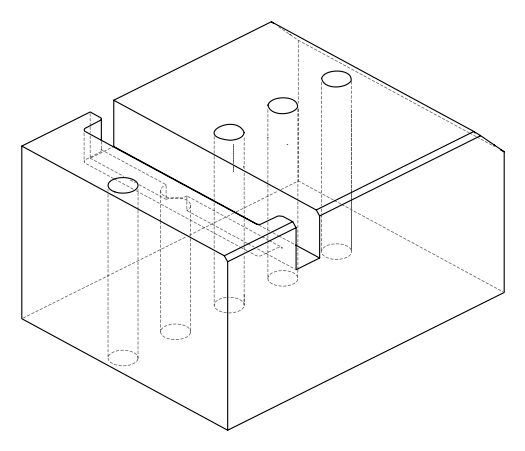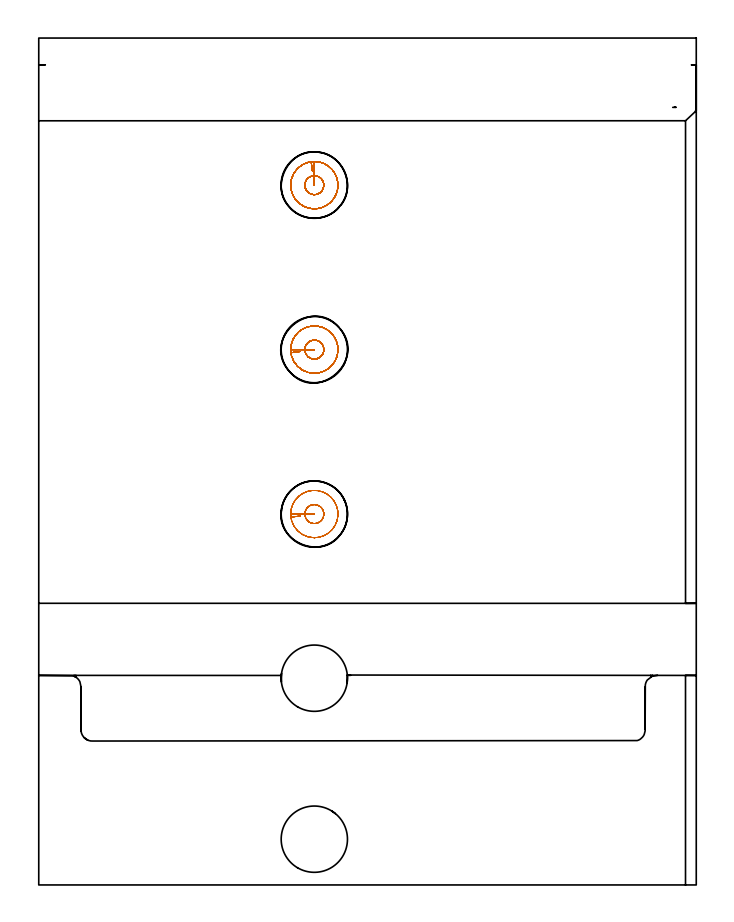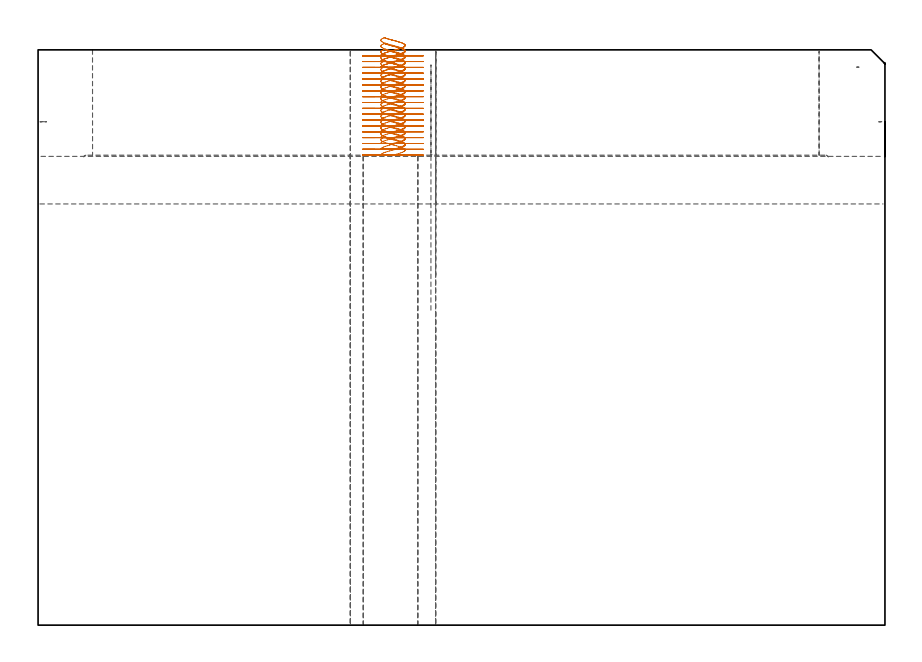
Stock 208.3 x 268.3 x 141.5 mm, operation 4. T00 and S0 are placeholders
(PLAN: 30 operations, 23 tool changes, 124.4 min)
(1 AREA_MILL | FG_CHAMFER_SURFACE | UGT0205_001 | 1.21 min | 398 mm3)
(2 AREA_MILL_1 | FG_CHAMFER_SURFACE_1 | UGT0205_001 | 16.93 min | 71490 mm3)
(3 AREA_MILL_2 | FG_CHAMFER_SURFACE_2 | UGT0205_001 | 2.62 min | 901 mm3)
(4 MILL_OPEN_POCKET | POCKET_OPEN | NXT0201_008 | Follow Part, ap 1.5, ae 75% | 91.17 min | 246163 mm3)
(5 MILL_RECTANGULAR_SLOT | SLOT_RECTANGULAR | UGT0201_094 | Follow Part, ap 5, ae 75% | 3.15 min | 59208 mm3)
(6 SPOT_DRILL | STEP1HOLE | NXT0321_9005460120000 | 0.05 min | 171 mm3)
(7 SPOT_DRILL_1 | STEP1HOLE_1 | NXT0321_9005460120000 | 0.05 min | 0 mm3)
(8 SPOT_DRILL_2 | STEP1HOLE_2 | NXT0321_9005460120000 | 0.05 min | 0 mm3)
(9 SPOT_DRILL_3 | STEP1HOLE_3 | NXT0321_9005460120000 | 0.05 min | 0 mm3)
(10 SPOT_DRILL_4 | STEP1HOLE_4 | NXT0321_9005460120000 | 0.05 min | 0 mm3)
(11 DRILL_BLIND_HOLE_INTO_CENTER | STEP1HOLE | NXT0301_026 | 0.04 min | 132 mm3)
(12 GUN_DRILL_THROUGH_HOLE | STEP1HOLE | UGT0307_001 | 0.63 min | 2613 mm3)
(13 SPADE_DRILL_TO_ENLARGE_THROUGH_HOLE | STEP1HOLE | UGT0306_004 | 0.59 min | 17314 mm3)
(14 DRILL_TO_ENLARGE_THROUGH_HOLE | STEP1HOLE | UGT0301_051 | 0.61 min | 28758 mm3)
(15 DRILL_BLIND_HOLE_INTO_CENTER_1 | STEP1HOLE_1 | UGT0301_205 | 0.07 min | 22 mm3)
(16 GUN_DRILL_THROUGH_HOLE_1 | STEP1HOLE_1 | UGT0307_005 | 0.56 min | 5555 mm3)
(17 DRILL_TO_ENLARGE_THROUGH_HOLE_1 | STEP1HOLE_1 | NXT0301_102 | 0.49 min | 9216 mm3)
(18 DRILL_TO_ENLARGE_THROUGH_HOLE_2 | STEP1HOLE_1 | UGT0301_051 | 0.51 min | 21140 mm3)
(19 DRILL_BLIND_HOLE_INTO_CENTER_2 | STEP1HOLE_2 | NXT0301_026 | 0.04 min | 0 mm3)
(20 GUN_DRILL_THROUGH_HOLE_2 | STEP1HOLE_2 | UGT0307_001 | 0.63 min | 2282 mm3)
(21 SPADE_DRILL_TO_ENLARGE_THROUGH_HOLE_1 | STEP1HOLE_2 | UGT0306_004 | 0.59 min | 14275 mm3)
(22 DRILL_TO_ENLARGE_THROUGH_HOLE_3 | STEP1HOLE_2 | UGT0301_051 | 0.61 min | 23494 mm3)
(23 DRILL_BLIND_HOLE_INTO_CENTER_3 | STEP1HOLE_3 | NXT0301_026 | 0.04 min | 0 mm3)
(24 GUN_DRILL_THROUGH_HOLE_3 | STEP1HOLE_3 | UGT0307_001 | 0.63 min | 2229 mm3)
(25 SPADE_DRILL_TO_ENLARGE_THROUGH_HOLE_2 | STEP1HOLE_3 | UGT0306_004 | 0.59 min | 14291 mm3)
(26 DRILL_TO_ENLARGE_THROUGH_HOLE_4 | STEP1HOLE_3 | UGT0301_051 | 0.61 min | 23499 mm3)
(27 DRILL_BLIND_HOLE_INTO_CENTER_4 | STEP1HOLE_4 | NXT0301_026 | 0.04 min | 0 mm3)
(28 GUN_DRILL_THROUGH_HOLE_4 | STEP1HOLE_4 | UGT0307_001 | 0.63 min | 2249 mm3)
(29 SPADE_DRILL_TO_ENLARGE_THROUGH_HOLE_3 | STEP1HOLE_4 | UGT0306_004 | 0.59 min | 14281 mm3)
(30 DRILL_TO_ENLARGE_THROUGH_HOLE_5 | STEP1HOLE_4 | UGT0301_051 | 0.61 min | 23508 mm3)
(TOOL UGT0205_001 | Chamfer Mill 20 x 3 x 45 deg. | D20 FL50 Z2)
(TOOL NXT0201_008 | ENDMILL 6mm [2P460-0600-NA 1630] | D6 FL26 Z6)
(TOOL UGT0201_094 | End mill 20 mm | D20 FL38 Z4)
(TOOL NXT0321_9005460120000 | NC Spot Drill, 142deg, 12mm, Carbide, Uncoated | D12 PA142 FL30 Z2)
(TOOL NXT0301_026 | Carbide Drill 5.5mm [860.1-0550-017A1-MM 2214] | D5.5 PA140 FL28 Z2)
(TOOL UGT0307_001 | Gun Drill 5 mm | D5 PA130 FL24 Z1)
(TOOL UGT0306_004 | Spade Drill 13.5mm | D13.5 PA132 FL10 Z2)
(TOOL UGT0301_051 | Twist Drill 21 mm | D21 PA118 FL145 Z2)
(TOOL UGT0301_205 | Twist Drill 8.9 mm | D8.9 PA118 FL78 Z2)
(TOOL UGT0307_005 | Gun Drill 8.3 mm | D8.3 PA130 FL24 Z1)
(TOOL NXT0301_102 | Carbide Drill 13.5mm [860.1-1350-108A1-MM 2214] | D13.5 PA140 FL123 Z2)
(OP 4 MILL_OPEN_POCKET, part 1 of 2)
G17 G21 G94 G90
T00 M6
G54
G17 G0 G90 X85.214 Y223.849 S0 M3
G43 Z151.5 H1
Z144.5
G94 G1 X84.969 Y223.604 Z144.407 F250.
X84.635 Y223.1 Z144.245
X84.409 Y222.539 Z144.083
X84.3 Y221.945 Z143.921
Y221.455 Z143.79
X84.409 Y220.861 Z143.628
X84.635 Y220.3 Z143.466
X84.969 Y219.796 Z143.304
X85.396 Y219.369 Z143.142
X85.9 Y219.035 Z142.98
X86.461 Y218.809 Z142.818
X87.055 Y218.7 Z142.656
X87.3 Z142.591
X87.545 Z142.525
X88.139 Y218.809 Z142.363
X88.7 Y219.035 Z142.201
X89.204 Y219.369 Z142.039
X89.631 Y219.796 Z141.877
X89.965 Y220.3 Z141.715
X90.191 Y220.861 Z141.553
X90.3 Y221.455 Z141.392
Y221.7 Z141.326
Y221.945 Z141.26
X90.191 Y222.539 Z141.098
X89.965 Y223.1 Z140.936
X89.631 Y223.604 Z140.774
X89.204 Y224.031 Z140.612
X88.7 Y224.365 Z140.451
X88.139 Y224.591 Z140.289
X87.545 Y224.7 Z140.127
X87.3 Z140.061
Y221.73
Y221.66 F500.
Y221.73
Y224.7
G3 X84.3 Y221.7 R3.
X87.3 Y224.7 R-3.
G1 Y229.2
G3 X79.8 Y221.7 R7.5
X87.3 Y229.2 R-7.5
X86.303 Y229.133 R7.5
G1 X86.702 Y226.16 F250.
G0 X85.214 Y223.849 Z143.061
G1 X84.969 Y223.604 Z142.968
X84.635 Y223.1 Z142.806
X84.409 Y222.539 Z142.644
X84.3 Y221.945 Z142.482
Y221.455 Z142.351
X84.409 Y220.861 Z142.189
X84.635 Y220.3 Z142.027
X84.969 Y219.796 Z141.865
X85.396 Y219.369 Z141.703
X85.9 Y219.035 Z141.541
X86.461 Y218.809 Z141.379
X87.055 Y218.7 Z141.217
X87.3 Z141.152
X87.545 Z141.086
X88.139 Y218.809 Z140.924
X88.7 Y219.035 Z140.762
X89.204 Y219.369 Z140.6
X89.631 Y219.796 Z140.438
X89.965 Y220.3 Z140.276
X90.191 Y220.861 Z140.115
X90.3 Y221.455 Z139.953
Y221.7 Z139.887
Y221.945 Z139.821
X90.191 Y222.539 Z139.659
X89.965 Y223.1 Z139.497
X89.631 Y223.604 Z139.336
X89.204 Y224.031 Z139.174
X88.7 Y224.365 Z139.012
X88.139 Y224.591 Z138.85
X87.545 Y224.7 Z138.688
X87.3 Z138.622
Y221.73
Y221.66 F500.
Y221.73
Y224.7
G3 X84.3 Y221.7 R3.
X87.3 Y224.7 R-3.
G1 Y229.2
G3 X79.8 Y221.7 R7.5
X87.3 Y229.2 R-7.5
X86.303 Y229.133 R7.5
G1 X86.702 Y226.16 F250.
G0 X85.214 Y223.849 Z141.622
G1 X84.969 Y223.604 Z141.529
X84.635 Y223.1 Z141.367
X84.409 Y222.539 Z141.205
X84.3 Y221.945 Z141.043
Y221.455 Z140.912
X84.409 Y220.861 Z140.75
X84.635 Y220.3 Z140.588
X84.969 Y219.796 Z140.426
X85.396 Y219.369 Z140.264
X85.9 Y219.035 Z140.102
X86.461 Y218.809 Z139.941
X87.055 Y218.7 Z139.779
X87.3 Z139.713
X87.545 Z139.647
X88.139 Y218.809 Z139.485
X88.7 Y219.035 Z139.323
X89.204 Y219.369 Z139.161
X89.631 Y219.796 Z139.
X89.965 Y220.3 Z138.838
X90.191 Y220.861 Z138.676
X90.3 Y221.455 Z138.514
Y221.7 Z138.448
Y221.945 Z138.382
X90.191 Y222.539 Z138.22
X89.965 Y223.1 Z138.059
X89.631 Y223.604 Z137.897
X89.204 Y224.031 Z137.735
X88.7 Y224.365 Z137.573
X88.139 Y224.591 Z137.411
X87.545 Y224.7 Z137.249
X87.3 Z137.183
Y221.73
Y221.66 F500.
Y221.73
Y224.7
G3 X84.3 Y221.7 R3.
X87.3 Y224.7 R-3.
G1 Y229.2
G3 X79.8 Y221.7 R7.5
X87.3 Y229.2 R-7.5
X86.303 Y229.133 R7.5
G1 X86.702 Y226.16 F250.
G0 X85.214 Y223.849 Z140.183
G1 X84.969 Y223.604 Z140.09
X84.635 Y223.1 Z139.928
X84.409 Y222.539 Z139.766
X84.3 Y221.945 Z139.605
Y221.455 Z139.473
X84.409 Y220.861 Z139.311
X84.635 Y220.3 Z139.149
X84.969 Y219.796 Z138.987
X85.396 Y219.369 Z138.825
X85.9 Y219.035 Z138.664
X86.461 Y218.809 Z138.502
X87.055 Y218.7 Z138.34
X87.3 Z138.274
X87.545 Z138.208
X88.139 Y218.809 Z138.046
X88.7 Y219.035 Z137.884
X89.204 Y219.369 Z137.723
X89.631 Y219.796 Z137.561
X89.965 Y220.3 Z137.399
X90.191 Y220.861 Z137.237
X90.3 Y221.455 Z137.075
Y221.7 Z137.009
Y221.945 Z136.944
X90.191 Y222.539 Z136.782
X89.965 Y223.1 Z136.62
X89.631 Y223.604 Z136.458
X89.204 Y224.031 Z136.296
X88.7 Y224.365 Z136.134
X88.139 Y224.591 Z135.972
X87.545 Y224.7 Z135.81
X87.3 Z135.744
Y221.73
Y221.66 F500.
Y221.73
Y224.7
G3 X84.3 Y221.7 R3.
X87.3 Y224.7 R-3.
G1 Y229.2
G3 X79.8 Y221.7 R7.5
X87.3 Y229.2 R-7.5
X86.303 Y229.133 R7.5
G1 X86.702 Y226.16 F250.
G0 X85.214 Y223.849 Z138.744
G1 X84.969 Y223.604 Z138.651
X84.635 Y223.1 Z138.49
X84.409 Y222.539 Z138.328
X84.3 Y221.945 Z138.166
Y221.455 Z138.034
X84.409 Y220.861 Z137.872
X84.635 Y220.3 Z137.71
X84.969 Y219.796 Z137.549
X85.396 Y219.369 Z137.387
X85.9 Y219.035 Z137.225
X86.461 Y218.809 Z137.063
X87.055 Y218.7 Z136.901
X87.3 Z136.835
X87.545 Z136.769
X88.139 Y218.809 Z136.608
X88.7 Y219.035 Z136.446
X89.204 Y219.369 Z136.284
X89.631 Y219.796 Z136.122
X89.965 Y220.3 Z135.96
X90.191 Y220.861 Z135.798
X90.3 Y221.455 Z135.636
Y221.7 Z135.57
Y221.945 Z135.505
X90.191 Y222.539 Z135.343
X89.965 Y223.1 Z135.181
X89.631 Y223.604 Z135.019
X89.204 Y224.031 Z134.857
X88.7 Y224.365 Z134.695
X88.139 Y224.591 Z134.533
X87.545 Y224.7 Z134.371
X87.3 Z134.305
Y221.73
Y221.66 F500.
Y221.73
Y224.7
G3 X84.3 Y221.7 R3.
X87.3 Y224.7 R-3.
G1 Y229.2
G3 X79.8 Y221.7 R7.5
X87.3 Y229.2 R-7.5
X86.303 Y229.133 R7.5
G1 X86.702 Y226.16 F250.
G0 X85.214 Y223.849 Z137.305
G1 X84.969 Y223.604 Z137.213
X84.635 Y223.1 Z137.051
X84.409 Y222.539 Z136.889
X84.3 Y221.945 Z136.727
Y221.455 Z136.595
X84.409 Y220.861 Z136.433
X84.635 Y220.3 Z136.272
X84.969 Y219.796 Z136.11
X85.396 Y219.369 Z135.948
X85.9 Y219.035 Z135.786
X86.461 Y218.809 Z135.624
X87.055 Y218.7 Z135.462
X87.3 Z135.396
X87.545 Z135.331
X88.139 Y218.809 Z135.169
X88.7 Y219.035 Z135.007
X89.204 Y219.369 Z134.845
X89.631 Y219.796 Z134.683
X89.965 Y220.3 Z134.521
X90.191 Y220.861 Z134.359
X90.3 Y221.455 Z134.197
Y221.7 Z134.131
Y221.945 Z134.066
X90.191 Y222.539 Z133.904
X89.965 Y223.1 Z133.742
X89.631 Y223.604 Z133.58
X89.204 Y224.031 Z133.418
X88.7 Y224.365 Z133.256
X88.139 Y224.591 Z133.094
X87.545 Y224.7 Z132.932
X87.3 Z132.867
Y221.73
Y221.66 F500.
Y221.73
Y224.7
G3 X84.3 Y221.7 R3.
X87.3 Y224.7 R-3.
G1 Y229.2
G3 X79.8 Y221.7 R7.5
X87.3 Y229.2 R-7.5
X86.303 Y229.133 R7.5
G1 X86.702 Y226.16 F250.
G0 X85.214 Y223.849 Z135.867
G1 X84.969 Y223.604 Z135.774
X84.635 Y223.1 Z135.612
X84.409 Y222.539 Z135.45
X84.3 Y221.945 Z135.288
Y221.455 Z135.157
X84.409 Y220.861 Z134.995
X84.635 Y220.3 Z134.833
X84.969 Y219.796 Z134.671
X85.396 Y219.369 Z134.509
X85.9 Y219.035 Z134.347
X86.461 Y218.809 Z134.185
X87.055 Y218.7 Z134.023
X87.3 Z133.957
X87.545 Z133.892
X88.139 Y218.809 Z133.73
X88.7 Y219.035 Z133.568
X89.204 Y219.369 Z133.406
X89.631 Y219.796 Z133.244
X89.965 Y220.3 Z133.082
X90.191 Y220.861 Z132.92
X90.3 Y221.455 Z132.758
Y221.7 Z132.693
Y221.945 Z132.627
X90.191 Y222.539 Z132.465
X89.965 Y223.1 Z132.303
X89.631 Y223.604 Z132.141
X89.204 Y224.031 Z131.979
X88.7 Y224.365 Z131.817
X88.139 Y224.591 Z131.655
X87.545 Y224.7 Z131.493
X87.3 Z131.428
Y221.73
Y221.66 F500.
Y221.73
Y224.7
G3 X84.3 Y221.7 R3.
X87.3 Y224.7 R-3.
G1 Y229.2
G3 X79.8 Y221.7 R7.5
X87.3 Y229.2 R-7.5
X86.303 Y229.133 R7.5
G1 X86.702 Y226.16 F250.
G0 X85.214 Y223.849 Z134.428
G1 X84.969 Y223.604 Z134.335
X84.635 Y223.1 Z134.173
X84.409 Y222.539 Z134.011
X84.3 Y221.945 Z133.849
Y221.455 Z133.718
X84.409 Y220.861 Z133.556
X84.635 Y220.3 Z133.394
X84.969 Y219.796 Z133.232
X85.396 Y219.369 Z133.07
X85.9 Y219.035 Z132.908
X86.461 Y218.809 Z132.746
X87.055 Y218.7 Z132.584
X87.3 Z132.518
X87.545 Z132.453
X88.139 Y218.809 Z132.291
X88.7 Y219.035 Z132.129
X89.204 Y219.369 Z131.967
X89.631 Y219.796 Z131.805
X89.965 Y220.3 Z131.643
X90.191 Y220.861 Z131.481
X90.3 Y221.455 Z131.319
Y221.7 Z131.254
Y221.945 Z131.188
X90.191 Y222.539 Z131.026
X89.965 Y223.1 Z130.864
X89.631 Y223.604 Z130.702
X89.204 Y224.031 Z130.54
X88.7 Y224.365 Z130.378
X88.139 Y224.591 Z130.216
X87.545 Y224.7 Z130.055
X87.3 Z129.989
Y221.73
Y221.66 F500.
Y221.73
Y224.7
G3 X84.3 Y221.7 R3.
X87.3 Y224.7 R-3.
G1 Y229.2
G3 X79.8 Y221.7 R7.5
X87.3 Y229.2 R-7.5
X86.303 Y229.133 R7.5
G1 X86.702 Y226.16 F250.
G0 X85.214 Y223.849 Z132.989
G1 X84.969 Y223.604 Z132.896
X84.635 Y223.1 Z132.734
X84.409 Y222.539 Z132.572
X84.3 Y221.945 Z132.41
Y221.455 Z132.279
X84.409 Y220.861 Z132.117
X84.635 Y220.3 Z131.955
X84.969 Y219.796 Z131.793
X85.396 Y219.369 Z131.631
X85.9 Y219.035 Z131.469
X86.461 Y218.809 Z131.307
X87.055 Y218.7 Z131.145
X87.3 Z131.08
X87.545 Z131.014
X88.139 Y218.809 Z130.852
X88.7 Y219.035 Z130.69
X89.204 Y219.369 Z130.528
X89.631 Y219.796 Z130.366
X89.965 Y220.3 Z130.204
X90.191 Y220.861 Z130.042
X90.3 Y221.455 Z129.88
Y221.7 Z129.815
Y221.945 Z129.749
X90.191 Y222.539 Z129.587
X89.965 Y223.1 Z129.425
X89.631 Y223.604 Z129.263
X89.204 Y224.031 Z129.101
X88.7 Y224.365 Z128.939
X88.139 Y224.591 Z128.778
X87.545 Y224.7 Z128.616
X87.3 Z128.55
Y221.73
Y221.66 F500.
Y221.73
Y224.7
G3 X84.3 Y221.7 R3.
X87.3 Y224.7 R-3.
G1 Y229.2
G3 X79.8 Y221.7 R7.5
X87.3 Y229.2 R-7.5
X86.303 Y229.133 R7.5
G1 X86.702 Y226.16 F250.
G0 X85.214 Y223.849 Z131.55
G1 X84.969 Y223.604 Z131.457
X84.635 Y223.1 Z131.295
X84.409 Y222.539 Z131.133
X84.3 Y221.945 Z130.971
Y221.455 Z130.84
X84.409 Y220.861 Z130.678
X84.635 Y220.3 Z130.516
X84.969 Y219.796 Z130.354
X85.396 Y219.369 Z130.192
X85.9 Y219.035 Z130.03
X86.461 Y218.809 Z129.868
X87.055 Y218.7 Z129.706
X87.3 Z129.641
X87.545 Z129.575
X88.139 Y218.809 Z129.413
X88.7 Y219.035 Z129.251
X89.204 Y219.369 Z129.089
X89.631 Y219.796 Z128.927
X89.965 Y220.3 Z128.765
X90.191 Y220.861 Z128.604
X90.3 Y221.455 Z128.442
Y221.7 Z128.376
Y221.945 Z128.31
X90.191 Y222.539 Z128.148
X89.965 Y223.1 Z127.986
X89.631 Y223.604 Z127.824
X89.204 Y224.031 Z127.663
X88.7 Y224.365 Z127.501
X88.139 Y224.591 Z127.339
X87.545 Y224.7 Z127.177
X87.3 Z127.111
Y221.73
Y221.66 F500.
Y221.73
Y224.7
G3 X84.3 Y221.7 R3.
X87.3 Y224.7 R-3.
G1 Y229.2
G3 X79.8 Y221.7 R7.5
X87.3 Y229.2 R-7.5
X86.303 Y229.133 R7.5
G1 X86.702 Y226.16 F250.
G0 X85.214 Y223.849 Z130.111
G1 X84.969 Y223.604 Z130.018
X84.635 Y223.1 Z129.856
X84.409 Y222.539 Z129.694
X84.3 Y221.945 Z129.532
Y221.455 Z129.401
X84.409 Y220.861 Z129.239
X84.635 Y220.3 Z129.077
X84.969 Y219.796 Z128.915
X85.396 Y219.369 Z128.753
X85.9 Y219.035 Z128.591
X86.461 Y218.809 Z128.429
X87.055 Y218.7 Z128.268
X87.3 Z128.202
X87.545 Z128.136
X88.139 Y218.809 Z127.974
X88.7 Y219.035 Z127.812
X89.204 Y219.369 Z127.65
X89.631 Y219.796 Z127.488
X89.965 Y220.3 Z127.327
X90.191 Y220.861 Z127.165
X90.3 Y221.455 Z127.003
Y221.7 Z126.937
Y221.945 Z126.871
X90.191 Y222.539 Z126.709
X89.965 Y223.1 Z126.547
X89.631 Y223.604 Z126.386
X89.204 Y224.031 Z126.224
X88.7 Y224.365 Z126.062
X88.139 Y224.591 Z125.9
X87.545 Y224.7 Z125.738
X87.3 Z125.672
Y221.73
Y221.66 F500.
Y221.73
Y224.7
G3 X84.3 Y221.7 R3.
X87.3 Y224.7 R-3.
G1 Y229.2
G3 X79.8 Y221.7 R7.5
X87.3 Y229.2 R-7.5
X86.303 Y229.133 R7.5
G1 X86.702 Y226.16 F250.
G0 X85.214 Y223.849 Z128.672
G1 X84.969 Y223.604 Z128.579
X84.635 Y223.1 Z128.417
X84.409 Y222.539 Z128.255
X84.3 Y221.945 Z128.093
Y221.455 Z127.962
X84.409 Y220.861 Z127.8
X84.635 Y220.3 Z127.638
X84.969 Y219.796 Z127.476
X85.396 Y219.369 Z127.314
X85.9 Y219.035 Z127.152
X86.461 Y218.809 Z126.991
X87.055 Y218.7 Z126.829
X87.3 Z126.763
X87.545 Z126.697
X88.139 Y218.809 Z126.535
X88.7 Y219.035 Z126.373
X89.204 Y219.369 Z126.212
X89.631 Y219.796 Z126.05
X89.965 Y220.3 Z125.888
X90.191 Y220.861 Z125.726
X90.3 Y221.455 Z125.564
Y221.7 Z125.498
Y221.945 Z125.432
X90.191 Y222.539 Z125.271
X89.965 Y223.1 Z125.109
X89.631 Y223.604 Z124.947
X89.204 Y224.031 Z124.785
X88.7 Y224.365 Z124.623
X88.139 Y224.591 Z124.461
X87.545 Y224.7 Z124.299
X87.3 Z124.233
Y221.73
Y221.66 F500.
Y221.73
Y224.7
G3 X84.3 Y221.7 R3.
X87.3 Y224.7 R-3.
G1 Y229.2
G3 X79.8 Y221.7 R7.5
X87.3 Y229.2 R-7.5
X86.303 Y229.133 R7.5
G1 X86.702 Y226.16 F250.
G0 X85.214 Y223.849 Z127.233
G1 X84.969 Y223.604 Z127.14
X84.635 Y223.1 Z126.978
X84.409 Y222.539 Z126.817
X84.3 Y221.945 Z126.655
Y221.455 Z126.523
X84.409 Y220.861 Z126.361
X84.635 Y220.3 Z126.199
X84.969 Y219.796 Z126.037
X85.396 Y219.369 Z125.876
X85.9 Y219.035 Z125.714
X86.461 Y218.809 Z125.552
X87.055 Y218.7 Z125.39
X87.3 Z125.324
X87.545 Z125.258
X88.139 Y218.809 Z125.096
X88.7 Y219.035 Z124.935
X89.204 Y219.369 Z124.773
X89.631 Y219.796 Z124.611
X89.965 Y220.3 Z124.449
X90.191 Y220.861 Z124.287
X90.3 Y221.455 Z124.125
Y221.7 Z124.059
Y221.945 Z123.994
X90.191 Y222.539 Z123.832
X89.965 Y223.1 Z123.67
X89.631 Y223.604 Z123.508
X89.204 Y224.031 Z123.346
X88.7 Y224.365 Z123.184
X88.139 Y224.591 Z123.022
X87.545 Y224.7 Z122.86
X87.3 Z122.794
Y221.73
Y221.66 F500.
Y221.73
Y224.7
G3 X84.3 Y221.7 R3.
X87.3 Y224.7 R-3.
G1 Y229.2
G3 X79.8 Y221.7 R7.5
X87.3 Y229.2 R-7.5
X86.303 Y229.133 R7.5
G1 X86.702 Y226.16 F250.
G0 X85.214 Y223.849 Z125.794
G1 X84.969 Y223.604 Z125.701
X84.635 Y223.1 Z125.54
X84.409 Y222.539 Z125.378
X84.3 Y221.945 Z125.216
Y221.455 Z125.084
X84.409 Y220.861 Z124.922
X84.635 Y220.3 Z124.76
X84.969 Y219.796 Z124.599
X85.396 Y219.369 Z124.437
X85.9 Y219.035 Z124.275
X86.461 Y218.809 Z124.113
X87.055 Y218.7 Z123.951
X87.3 Z123.885
X87.545 Z123.82
X88.139 Y218.809 Z123.658
X88.7 Y219.035 Z123.496
X89.204 Y219.369 Z123.334
X89.631 Y219.796 Z123.172
X89.965 Y220.3 Z123.01
X90.191 Y220.861 Z122.848
X90.3 Y221.455 Z122.686
Y221.7 Z122.62
Y221.945 Z122.555
X90.191 Y222.539 Z122.393
X89.965 Y223.1 Z122.231
X89.631 Y223.604 Z122.069
X89.204 Y224.031 Z121.907
X88.7 Y224.365 Z121.745
X88.139 Y224.591 Z121.583
X87.545 Y224.7 Z121.421
X87.3 Z121.356
Y221.73
Y221.66 F500.
Y221.73
Y224.7
G3 X84.3 Y221.7 R3.
X87.3 Y224.7 R-3.
G1 Y229.2
G3 X79.8 Y221.7 R7.5
X87.3 Y229.2 R-7.5
X86.303 Y229.133 R7.5
G1 X86.702 Y226.16 F250.
G0 X85.214 Y223.849 Z124.356
G1 X84.969 Y223.604 Z124.263
X84.635 Y223.1 Z124.101
X84.409 Y222.539 Z123.939
X84.3 Y221.945 Z123.777
Y221.455 Z123.645
X84.409 Y220.861 Z123.484
X84.635 Y220.3 Z123.322
X84.969 Y219.796 Z123.16
X85.396 Y219.369 Z122.998
X85.9 Y219.035 Z122.836
X86.461 Y218.809 Z122.674
X87.055 Y218.7 Z122.512
X87.3 Z122.446
X87.545 Z122.381
X88.139 Y218.809 Z122.219
X88.7 Y219.035 Z122.057
X89.204 Y219.369 Z121.895
X89.631 Y219.796 Z121.733
X89.965 Y220.3 Z121.571
X90.191 Y220.861 Z121.409
X90.3 Y221.455 Z121.247
Y221.7 Z121.181
Y221.945 Z121.116
X90.191 Y222.539 Z120.954
X89.965 Y223.1 Z120.792
X89.631 Y223.604 Z120.63
X89.204 Y224.031 Z120.468
X88.7 Y224.365 Z120.306
X88.139 Y224.591 Z120.144
X87.545 Y224.7 Z119.982
X87.3 Z119.917
Y221.73
Y221.66 F500.
Y221.73
Y224.7
G3 X84.3 Y221.7 R3.
X87.3 Y224.7 R-3.
G1 Y229.2
G3 X79.8 Y221.7 R7.5
X87.3 Y229.2 R-7.5
X86.303 Y229.133 R7.5
G1 X86.702 Y226.16 F250.
G0 X85.214 Y223.849 Z122.917
G1 X84.969 Y223.604 Z122.824
X84.635 Y223.1 Z122.662
X84.409 Y222.539 Z122.5
X84.3 Y221.945 Z122.338
Y221.455 Z122.207
X84.409 Y220.861 Z122.045
X84.635 Y220.3 Z121.883
X84.969 Y219.796 Z121.721
X85.396 Y219.369 Z121.559
X85.9 Y219.035 Z121.397
X86.461 Y218.809 Z121.235
X87.055 Y218.7 Z121.073
X87.3 Z121.007
X87.545 Z120.942
X88.139 Y218.809 Z120.78
X88.7 Y219.035 Z120.618
X89.204 Y219.369 Z120.456
X89.631 Y219.796 Z120.294
X89.965 Y220.3 Z120.132
X90.191 Y220.861 Z119.97
X90.3 Y221.455 Z119.808
Y221.7 Z119.743
Y221.945 Z119.677
X90.191 Y222.539 Z119.515
X89.965 Y223.1 Z119.353
X89.631 Y223.604 Z119.191
X89.204 Y224.031 Z119.029
X88.7 Y224.365 Z118.867
X88.139 Y224.591 Z118.705
X87.545 Y224.7 Z118.543
X87.3 Z118.478
Y221.73
Y221.66 F500.
Y221.73
Y224.7
G3 X84.3 Y221.7 R3.
X87.3 Y224.7 R-3.
G1 Y229.2
G3 X79.8 Y221.7 R7.5
X87.3 Y229.2 R-7.5
X86.303 Y229.133 R7.5
G1 X86.702 Y226.16 F250.
G0 X85.214 Y223.849 Z121.478
G1 X84.969 Y223.604 Z121.385
X84.635 Y223.1 Z121.223
X84.409 Y222.539 Z121.061
X84.3 Y221.945 Z120.899
Y221.455 Z120.768
X84.409 Y220.861 Z120.606
X84.635 Y220.3 Z120.444
X84.969 Y219.796 Z120.282
X85.396 Y219.369 Z120.12
X85.9 Y219.035 Z119.958
X86.461 Y218.809 Z119.796
X87.055 Y218.7 Z119.634
X87.3 Z119.569
X87.545 Z119.503
X88.139 Y218.809 Z119.341
X88.7 Y219.035 Z119.179
X89.204 Y219.369 Z119.017
X89.631 Y219.796 Z118.855
X89.965 Y220.3 Z118.693
X90.191 Y220.861 Z118.531
X90.3 Y221.455 Z118.369
Y221.7 Z118.304
Y221.945 Z118.238
X90.191 Y222.539 Z118.076
X89.965 Y223.1 Z117.914
X89.631 Y223.604 Z117.752
X89.204 Y224.031 Z117.59
X88.7 Y224.365 Z117.428
X88.139 Y224.591 Z117.266
X87.545 Y224.7 Z117.105
X87.3 Z117.039
Y221.73
Y221.66 F500.
Y221.73
Y224.7
G3 X84.3 Y221.7 R3.
X87.3 Y224.7 R-3.
G1 Y229.2
G3 X79.8 Y221.7 R7.5
X87.3 Y229.2 R-7.5
X86.303 Y229.133 R7.5
G1 X86.702 Y226.16 F250.
G0 X85.214 Y223.849 Z120.039
G1 X84.969 Y223.604 Z119.946
X84.635 Y223.1 Z119.784
X84.409 Y222.539 Z119.622
X84.3 Y221.945 Z119.46
Y221.455 Z119.329
X84.409 Y220.861 Z119.167
X84.635 Y220.3 Z119.005
X84.969 Y219.796 Z118.843
X85.396 Y219.369 Z118.681
X85.9 Y219.035 Z118.519
X86.461 Y218.809 Z118.357
X87.055 Y218.7 Z118.195
X87.3 Z118.13
X87.545 Z118.064
X88.139 Y218.809 Z117.902
X88.7 Y219.035 Z117.74
X89.204 Y219.369 Z117.578
X89.631 Y219.796 Z117.416
X89.965 Y220.3 Z117.254
X90.191 Y220.861 Z117.092
X90.3 Y221.455 Z116.931
Y221.7 Z116.865
Y221.945 Z116.799
X90.191 Y222.539 Z116.637
X89.965 Y223.1 Z116.475
X89.631 Y223.604 Z116.313
X89.204 Y224.031 Z116.151
X88.7 Y224.365 Z115.99
X88.139 Y224.591 Z115.828
X87.545 Y224.7 Z115.666
X87.3 Z115.6
Y221.73
Y221.66 F500.
Y221.73
Y224.7
G3 X84.3 Y221.7 R3.
X87.3 Y224.7 R-3.
G1 Y229.2
G3 X79.8 Y221.7 R7.5
X87.3 Y229.2 R-7.5
X86.303 Y229.133 R7.5
G1 X86.702 Y226.16 F250.
G0 Z151.5
X85.151 Y167.514
Z144.5
G1 X85.396 Y167.269 Z144.407
X85.9 Y166.935 Z144.245
X86.461 Y166.709 Z144.083
X87.055 Y166.6 Z143.921
X87.545 Z143.79
X88.139 Y166.709 Z143.628
X88.7 Y166.935 Z143.466
X89.204 Y167.269 Z143.304
X89.631 Y167.696 Z143.142
X89.965 Y168.2 Z142.98
X90.191 Y168.761 Z142.818
X90.3 Y169.355 Z142.656
Y169.845 Z142.525
X90.191 Y170.439 Z142.363
X89.965 Y171. Z142.201
X89.631 Y171.504 Z142.039
X89.204 Y171.931 Z141.877
X88.7 Y172.265 Z141.715
X88.139 Y172.491 Z141.553
X87.545 Y172.6 Z141.392
X87.055 Z141.26
X86.461 Y172.491 Z141.098
X85.9 Y172.265 Z140.936
X85.396 Y171.931 Z140.774
X84.969 Y171.504 Z140.612
X84.635 Y171. Z140.451
X84.409 Y170.439 Z140.289
X84.3 Y169.845 Z140.127
Y169.6 Z140.061
X87.27
X87.34 F500.
X87.27
X84.3
G3 X87.3 Y166.6 R3.
X84.3 Y169.6 R-3.
G1 X79.8
G3 X87.3 Y162.1 R7.5
X79.8 Y169.6 R-7.5
X79.867 Y168.603 R7.5
G1 X82.84 Y169.002 F250.
G0 X85.151 Y167.514 Z143.061
G1 X85.396 Y167.269 Z142.968
X85.9 Y166.935 Z142.806
X86.461 Y166.709 Z142.644
X87.055 Y166.6 Z142.482
X87.545 Z142.351
X88.139 Y166.709 Z142.189
X88.7 Y166.935 Z142.027
X89.204 Y167.269 Z141.865
X89.631 Y167.696 Z141.703
X89.965 Y168.2 Z141.541
X90.191 Y168.761 Z141.379
X90.3 Y169.355 Z141.217
Y169.845 Z141.086
X90.191 Y170.439 Z140.924
X89.965 Y171. Z140.762
X89.631 Y171.504 Z140.6
X89.204 Y171.931 Z140.438
X88.7 Y172.265 Z140.276
X88.139 Y172.491 Z140.115
X87.545 Y172.6 Z139.953
X87.055 Z139.821
X86.461 Y172.491 Z139.659
X85.9 Y172.265 Z139.497
X85.396 Y171.931 Z139.336
X84.969 Y171.504 Z139.174
X84.635 Y171. Z139.012
X84.409 Y170.439 Z138.85
X84.3 Y169.845 Z138.688
Y169.6 Z138.622
X87.27
X87.34 F500.
X87.27
X84.3
G3 X87.3 Y166.6 R3.
X84.3 Y169.6 R-3.
G1 X79.8
G3 X87.3 Y162.1 R7.5
X79.8 Y169.6 R-7.5
X79.867 Y168.603 R7.5
G1 X82.84 Y169.002 F250.
G0 X85.151 Y167.514 Z141.622
G1 X85.396 Y167.269 Z141.529
X85.9 Y166.935 Z141.367
X86.461 Y166.709 Z141.205
X87.055 Y166.6 Z141.043
X87.545 Z140.912
X88.139 Y166.709 Z140.75
X88.7 Y166.935 Z140.588
X89.204 Y167.269 Z140.426
X89.631 Y167.696 Z140.264
X89.965 Y168.2 Z140.102
X90.191 Y168.761 Z139.941
X90.3 Y169.355 Z139.779
Y169.845 Z139.647
X90.191 Y170.439 Z139.485
X89.965 Y171. Z139.323
X89.631 Y171.504 Z139.161
X89.204 Y171.931 Z139.
X88.7 Y172.265 Z138.838
X88.139 Y172.491 Z138.676
X87.545 Y172.6 Z138.514
X87.055 Z138.382
X86.461 Y172.491 Z138.22
X85.9 Y172.265 Z138.059
X85.396 Y171.931 Z137.897
X84.969 Y171.504 Z137.735
X84.635 Y171. Z137.573
X84.409 Y170.439 Z137.411
X84.3 Y169.845 Z137.249
Y169.6 Z137.183
X87.27
X87.34 F500.
X87.27
X84.3
G3 X87.3 Y166.6 R3.
X84.3 Y169.6 R-3.
G1 X79.8
G3 X87.3 Y162.1 R7.5
X79.8 Y169.6 R-7.5
X79.867 Y168.603 R7.5
G1 X82.84 Y169.002 F250.
G0 X85.151 Y167.514 Z140.183
G1 X85.396 Y167.269 Z140.09
X85.9 Y166.935 Z139.928
X86.461 Y166.709 Z139.766
X87.055 Y166.6 Z139.605
X87.545 Z139.473
X88.139 Y166.709 Z139.311
X88.7 Y166.935 Z139.149
X89.204 Y167.269 Z138.987
X89.631 Y167.696 Z138.825
X89.965 Y168.2 Z138.664
X90.191 Y168.761 Z138.502
X90.3 Y169.355 Z138.34
Y169.845 Z138.208
X90.191 Y170.439 Z138.046
X89.965 Y171. Z137.884
X89.631 Y171.504 Z137.723
X89.204 Y171.931 Z137.561
X88.7 Y172.265 Z137.399
X88.139 Y172.491 Z137.237
X87.545 Y172.6 Z137.075
X87.055 Z136.944
X86.461 Y172.491 Z136.782
X85.9 Y172.265 Z136.62
X85.396 Y171.931 Z136.458
X84.969 Y171.504 Z136.296
X84.635 Y171. Z136.134
X84.409 Y170.439 Z135.972
X84.3 Y169.845 Z135.81
Y169.6 Z135.744
X87.27
X87.34 F500.
X87.27
X84.3
G3 X87.3 Y166.6 R3.
X84.3 Y169.6 R-3.
G1 X79.8
G3 X87.3 Y162.1 R7.5
X79.8 Y169.6 R-7.5
X79.867 Y168.603 R7.5
G1 X82.84 Y169.002 F250.
G0 X85.151 Y167.514 Z138.744
G1 X85.396 Y167.269 Z138.651
X85.9 Y166.935 Z138.49
X86.461 Y166.709 Z138.328
X87.055 Y166.6 Z138.166
X87.545 Z138.034
X88.139 Y166.709 Z137.872
X88.7 Y166.935 Z137.71
X89.204 Y167.269 Z137.549
X89.631 Y167.696 Z137.387
X89.965 Y168.2 Z137.225
X90.191 Y168.761 Z137.063
X90.3 Y169.355 Z136.901
Y169.845 Z136.769
X90.191 Y170.439 Z136.608
X89.965 Y171. Z136.446
X89.631 Y171.504 Z136.284
X89.204 Y171.931 Z136.122
X88.7 Y172.265 Z135.96
X88.139 Y172.491 Z135.798
X87.545 Y172.6 Z135.636
X87.055 Z135.505
X86.461 Y172.491 Z135.343
X85.9 Y172.265 Z135.181
X85.396 Y171.931 Z135.019
X84.969 Y171.504 Z134.857
X84.635 Y171. Z134.695
X84.409 Y170.439 Z134.533
X84.3 Y169.845 Z134.371
Y169.6 Z134.305
X87.27
X87.34 F500.
X87.27
X84.3
G3 X87.3 Y166.6 R3.
X84.3 Y169.6 R-3.
G1 X79.8
G3 X87.3 Y162.1 R7.5
X79.8 Y169.6 R-7.5
X79.867 Y168.603 R7.5
G1 X82.84 Y169.002 F250.
G0 X85.151 Y167.514 Z137.305
G1 X85.396 Y167.269 Z137.213
X85.9 Y166.935 Z137.051
X86.461 Y166.709 Z136.889
X87.055 Y166.6 Z136.727
X87.545 Z136.595
X88.139 Y166.709 Z136.433
X88.7 Y166.935 Z136.272
X89.204 Y167.269 Z136.11
X89.631 Y167.696 Z135.948
X89.965 Y168.2 Z135.786
X90.191 Y168.761 Z135.624
X90.3 Y169.355 Z135.462
Y169.845 Z135.331
X90.191 Y170.439 Z135.169
X89.965 Y171. Z135.007
X89.631 Y171.504 Z134.845
X89.204 Y171.931 Z134.683
X88.7 Y172.265 Z134.521
X88.139 Y172.491 Z134.359
X87.545 Y172.6 Z134.197
X87.055 Z134.066
X86.461 Y172.491 Z133.904
X85.9 Y172.265 Z133.742
X85.396 Y171.931 Z133.58
X84.969 Y171.504 Z133.418
X84.635 Y171. Z133.256
X84.409 Y170.439 Z133.094
X84.3 Y169.845 Z132.932
Y169.6 Z132.867
X87.27
X87.34 F500.
X87.27
X84.3
G3 X87.3 Y166.6 R3.
X84.3 Y169.6 R-3.
G1 X79.8
G3 X87.3 Y162.1 R7.5
X79.8 Y169.6 R-7.5
X79.867 Y168.603 R7.5
G1 X82.84 Y169.002 F250.
G0 X85.151 Y167.514 Z135.867
G1 X85.396 Y167.269 Z135.774
X85.9 Y166.935 Z135.612
X86.461 Y166.709 Z135.45
X87.055 Y166.6 Z135.288
X87.545 Z135.157
X88.139 Y166.709 Z134.995
X88.7 Y166.935 Z134.833
X89.204 Y167.269 Z134.671
X89.631 Y167.696 Z134.509
X89.965 Y168.2 Z134.347
X90.191 Y168.761 Z134.185
X90.3 Y169.355 Z134.023
Y169.845 Z133.892
X90.191 Y170.439 Z133.73
X89.965 Y171. Z133.568
X89.631 Y171.504 Z133.406
X89.204 Y171.931 Z133.244
X88.7 Y172.265 Z133.082
X88.139 Y172.491 Z132.92
X87.545 Y172.6 Z132.758
X87.055 Z132.627
X86.461 Y172.491 Z132.465
X85.9 Y172.265 Z132.303
X85.396 Y171.931 Z132.141
X84.969 Y171.504 Z131.979
X84.635 Y171. Z131.817
X84.409 Y170.439 Z131.655
X84.3 Y169.845 Z131.493
Y169.6 Z131.428
X87.27
X87.34 F500.
X87.27
X84.3
G3 X87.3 Y166.6 R3.
X84.3 Y169.6 R-3.
G1 X79.8
G3 X87.3 Y162.1 R7.5
X79.8 Y169.6 R-7.5
X79.867 Y168.603 R7.5
G1 X82.84 Y169.002 F250.
G0 X85.151 Y167.514 Z134.428
G1 X85.396 Y167.269 Z134.335
X85.9 Y166.935 Z134.173
X86.461 Y166.709 Z134.011
X87.055 Y166.6 Z133.849
X87.545 Z133.718
X88.139 Y166.709 Z133.556
X88.7 Y166.935 Z133.394
X89.204 Y167.269 Z133.232
X89.631 Y167.696 Z133.07
X89.965 Y168.2 Z132.908
X90.191 Y168.761 Z132.746
X90.3 Y169.355 Z132.584
Y169.845 Z132.453
X90.191 Y170.439 Z132.291
X89.965 Y171. Z132.129
X89.631 Y171.504 Z131.967
X89.204 Y171.931 Z131.805
X88.7 Y172.265 Z131.643
X88.139 Y172.491 Z131.481
X87.545 Y172.6 Z131.319
X87.055 Z131.188
X86.461 Y172.491 Z131.026
X85.9 Y172.265 Z130.864
X85.396 Y171.931 Z130.702
X84.969 Y171.504 Z130.54
X84.635 Y171. Z130.378
X84.409 Y170.439 Z130.216
X84.3 Y169.845 Z130.055
Y169.6 Z129.989
X87.27
X87.34 F500.
X87.27
X84.3
G3 X87.3 Y166.6 R3.
X84.3 Y169.6 R-3.
G1 X79.8
G3 X87.3 Y162.1 R7.5
X79.8 Y169.6 R-7.5
X79.867 Y168.603 R7.5
G1 X82.84 Y169.002 F250.
G0 X85.151 Y167.514 Z132.989
G1 X85.396 Y167.269 Z132.896
X85.9 Y166.935 Z132.734
X86.461 Y166.709 Z132.572
X87.055 Y166.6 Z132.41
X87.545 Z132.279
X88.139 Y166.709 Z132.117
X88.7 Y166.935 Z131.955
X89.204 Y167.269 Z131.793
X89.631 Y167.696 Z131.631
X89.965 Y168.2 Z131.469
X90.191 Y168.761 Z131.307
X90.3 Y169.355 Z131.145
Y169.845 Z131.014
X90.191 Y170.439 Z130.852
X89.965 Y171. Z130.69
X89.631 Y171.504 Z130.528
X89.204 Y171.931 Z130.366
X88.7 Y172.265 Z130.204
X88.139 Y172.491 Z130.042
X87.545 Y172.6 Z129.88
X87.055 Z129.749
X86.461 Y172.491 Z129.587
X85.9 Y172.265 Z129.425
X85.396 Y171.931 Z129.263
X84.969 Y171.504 Z129.101
X84.635 Y171. Z128.939
X84.409 Y170.439 Z128.778
X84.3 Y169.845 Z128.616
Y169.6 Z128.55
X87.27
X87.34 F500.
X87.27
X84.3
G3 X87.3 Y166.6 R3.
X84.3 Y169.6 R-3.
G1 X79.8
G3 X87.3 Y162.1 R7.5
X79.8 Y169.6 R-7.5
X79.867 Y168.603 R7.5
G1 X82.84 Y169.002 F250.
G0 X85.151 Y167.514 Z131.55
G1 X85.396 Y167.269 Z131.457
X85.9 Y166.935 Z131.295
X86.461 Y166.709 Z131.133
X87.055 Y166.6 Z130.971
X87.545 Z130.84
X88.139 Y166.709 Z130.678
X88.7 Y166.935 Z130.516
X89.204 Y167.269 Z130.354
X89.631 Y167.696 Z130.192
X89.965 Y168.2 Z130.03
X90.191 Y168.761 Z129.868
X90.3 Y169.355 Z129.706
Y169.845 Z129.575
X90.191 Y170.439 Z129.413
X89.965 Y171. Z129.251
X89.631 Y171.504 Z129.089
X89.204 Y171.931 Z128.927
X88.7 Y172.265 Z128.765
X88.139 Y172.491 Z128.604
X87.545 Y172.6 Z128.442
X87.055 Z128.31
X86.461 Y172.491 Z128.148
X85.9 Y172.265 Z127.986
X85.396 Y171.931 Z127.824
X84.969 Y171.504 Z127.663
X84.635 Y171. Z127.501
X84.409 Y170.439 Z127.339
X84.3 Y169.845 Z127.177
Y169.6 Z127.111
X87.27
X87.34 F500.
X87.27
X84.3
G3 X87.3 Y166.6 R3.
X84.3 Y169.6 R-3.
G1 X79.8
G3 X87.3 Y162.1 R7.5
X79.8 Y169.6 R-7.5
X79.867 Y168.603 R7.5
G1 X82.84 Y169.002 F250.
G0 X85.151 Y167.514 Z130.111
G1 X85.396 Y167.269 Z130.018
X85.9 Y166.935 Z129.856
X86.461 Y166.709 Z129.694
X87.055 Y166.6 Z129.532
X87.545 Z129.401
X88.139 Y166.709 Z129.239
X88.7 Y166.935 Z129.077
X89.204 Y167.269 Z128.915
X89.631 Y167.696 Z128.753
X89.965 Y168.2 Z128.591
X90.191 Y168.761 Z128.429
X90.3 Y169.355 Z128.268
Y169.845 Z128.136
X90.191 Y170.439 Z127.974
X89.965 Y171. Z127.812
X89.631 Y171.504 Z127.65
X89.204 Y171.931 Z127.488
X88.7 Y172.265 Z127.327
X88.139 Y172.491 Z127.165
X87.545 Y172.6 Z127.003
X87.055 Z126.871
X86.461 Y172.491 Z126.709
X85.9 Y172.265 Z126.547
X85.396 Y171.931 Z126.386
X84.969 Y171.504 Z126.224
X84.635 Y171. Z126.062
X84.409 Y170.439 Z125.9
X84.3 Y169.845 Z125.738
Y169.6 Z125.672
X87.27
X87.34 F500.
X87.27
X84.3
G3 X87.3 Y166.6 R3.
X84.3 Y169.6 R-3.
G1 X79.8
G3 X87.3 Y162.1 R7.5
X79.8 Y169.6 R-7.5
X79.867 Y168.603 R7.5
G1 X82.84 Y169.002 F250.
G0 X85.151 Y167.514 Z128.672
G1 X85.396 Y167.269 Z128.579
X85.9 Y166.935 Z128.417
X86.461 Y166.709 Z128.255
X87.055 Y166.6 Z128.093
X87.545 Z127.962
X88.139 Y166.709 Z127.8
X88.7 Y166.935 Z127.638
X89.204 Y167.269 Z127.476
X89.631 Y167.696 Z127.314
X89.965 Y168.2 Z127.152
X90.191 Y168.761 Z126.991
X90.3 Y169.355 Z126.829
Y169.845 Z126.697
X90.191 Y170.439 Z126.535
X89.965 Y171. Z126.373
X89.631 Y171.504 Z126.212
X89.204 Y171.931 Z126.05
X88.7 Y172.265 Z125.888
X88.139 Y172.491 Z125.726
X87.545 Y172.6 Z125.564
X87.055 Z125.432
X86.461 Y172.491 Z125.271
X85.9 Y172.265 Z125.109
X85.396 Y171.931 Z124.947
X84.969 Y171.504 Z124.785
X84.635 Y171. Z124.623
X84.409 Y170.439 Z124.461
X84.3 Y169.845 Z124.299
Y169.6 Z124.233
X87.27
X87.34 F500.
X87.27
X84.3
G3 X87.3 Y166.6 R3.
X84.3 Y169.6 R-3.
G1 X79.8
G3 X87.3 Y162.1 R7.5
X79.8 Y169.6 R-7.5
X79.867 Y168.603 R7.5
G1 X82.84 Y169.002 F250.
G0 X85.151 Y167.514 Z127.233
G1 X85.396 Y167.269 Z127.14
X85.9 Y166.935 Z126.978
X86.461 Y166.709 Z126.817
X87.055 Y166.6 Z126.655
X87.545 Z126.523
X88.139 Y166.709 Z126.361
X88.7 Y166.935 Z126.199
X89.204 Y167.269 Z126.037
X89.631 Y167.696 Z125.876
X89.965 Y168.2 Z125.714
X90.191 Y168.761 Z125.552
X90.3 Y169.355 Z125.39
Y169.845 Z125.258
X90.191 Y170.439 Z125.096
X89.965 Y171. Z124.935
X89.631 Y171.504 Z124.773
X89.204 Y171.931 Z124.611
X88.7 Y172.265 Z124.449
X88.139 Y172.491 Z124.287
X87.545 Y172.6 Z124.125
X87.055 Z123.994
X86.461 Y172.491 Z123.832
X85.9 Y172.265 Z123.67
X85.396 Y171.931 Z123.508
X84.969 Y171.504 Z123.346
X84.635 Y171. Z123.184
X84.409 Y170.439 Z123.022
X84.3 Y169.845 Z122.86
Y169.6 Z122.794
X87.27
X87.34 F500.
X87.27
X84.3
G3 X87.3 Y166.6 R3.
X84.3 Y169.6 R-3.
G1 X79.8
G3 X87.3 Y162.1 R7.5
X79.8 Y169.6 R-7.5
X79.867 Y168.603 R7.5
G1 X82.84 Y169.002 F250.
G0 X85.151 Y167.514 Z125.794
G1 X85.396 Y167.269 Z125.701
X85.9 Y166.935 Z125.54
X86.461 Y166.709 Z125.378
X87.055 Y166.6 Z125.216
X87.545 Z125.084
X88.139 Y166.709 Z124.922
X88.7 Y166.935 Z124.76
X89.204 Y167.269 Z124.599
X89.631 Y167.696 Z124.437
X89.965 Y168.2 Z124.275
X90.191 Y168.761 Z124.113
X90.3 Y169.355 Z123.951
Y169.845 Z123.82
X90.191 Y170.439 Z123.658
X89.965 Y171. Z123.496
X89.631 Y171.504 Z123.334
X89.204 Y171.931 Z123.172
X88.7 Y172.265 Z123.01
X88.139 Y172.491 Z122.848
X87.545 Y172.6 Z122.686
X87.055 Z122.555
X86.461 Y172.491 Z122.393
X85.9 Y172.265 Z122.231
X85.396 Y171.931 Z122.069
X84.969 Y171.504 Z121.907
X84.635 Y171. Z121.745
X84.409 Y170.439 Z121.583
X84.3 Y169.845 Z121.421
Y169.6 Z121.356
X87.27
X87.34 F500.
X87.27
X84.3
G3 X87.3 Y166.6 R3.
X84.3 Y169.6 R-3.
G1 X79.8
G3 X87.3 Y162.1 R7.5
X79.8 Y169.6 R-7.5
X79.867 Y168.603 R7.5
G1 X82.84 Y169.002 F250.
G0 X85.151 Y167.514 Z124.356
G1 X85.396 Y167.269 Z124.263
X85.9 Y166.935 Z124.101
X86.461 Y166.709 Z123.939
X87.055 Y166.6 Z123.777
X87.545 Z123.645
X88.139 Y166.709 Z123.484
X88.7 Y166.935 Z123.322
X89.204 Y167.269 Z123.16
X89.631 Y167.696 Z122.998
X89.965 Y168.2 Z122.836
X90.191 Y168.761 Z122.674
X90.3 Y169.355 Z122.512
Y169.845 Z122.381
X90.191 Y170.439 Z122.219
X89.965 Y171. Z122.057
X89.631 Y171.504 Z121.895
X89.204 Y171.931 Z121.733
X88.7 Y172.265 Z121.571
X88.139 Y172.491 Z121.409
X87.545 Y172.6 Z121.247
X87.055 Z121.116
X86.461 Y172.491 Z120.954
X85.9 Y172.265 Z120.792
X85.396 Y171.931 Z120.63
X84.969 Y171.504 Z120.468
X84.635 Y171. Z120.306
X84.409 Y170.439 Z120.144
X84.3 Y169.845 Z119.982
Y169.6 Z119.917
X87.27
X87.34 F500.
X87.27
X84.3
G3 X87.3 Y166.6 R3.
X84.3 Y169.6 R-3.
G1 X79.8
G3 X87.3 Y162.1 R7.5
X79.8 Y169.6 R-7.5
X79.867 Y168.603 R7.5
G1 X82.84 Y169.002 F250.
G0 X85.151 Y167.514 Z122.917
G1 X85.396 Y167.269 Z122.824
X85.9 Y166.935 Z122.662
X86.461 Y166.709 Z122.5
X87.055 Y166.6 Z122.338
X87.545 Z122.207
X88.139 Y166.709 Z122.045
X88.7 Y166.935 Z121.883
X89.204 Y167.269 Z121.721
X89.631 Y167.696 Z121.559
X89.965 Y168.2 Z121.397
X90.191 Y168.761 Z121.235
X90.3 Y169.355 Z121.073
Y169.845 Z120.942
X90.191 Y170.439 Z120.78
X89.965 Y171. Z120.618
X89.631 Y171.504 Z120.456
X89.204 Y171.931 Z120.294
X88.7 Y172.265 Z120.132
X88.139 Y172.491 Z119.97
X87.545 Y172.6 Z119.808
X87.055 Z119.677
X86.461 Y172.491 Z119.515
X85.9 Y172.265 Z119.353
X85.396 Y171.931 Z119.191
X84.969 Y171.504 Z119.029
X84.635 Y171. Z118.867
X84.409 Y170.439 Z118.705
X84.3 Y169.845 Z118.543
Y169.6 Z118.478
X87.27
X87.34 F500.
X87.27
X84.3
G3 X87.3 Y166.6 R3.
X84.3 Y169.6 R-3.
G1 X79.8
G3 X87.3 Y162.1 R7.5
X79.8 Y169.6 R-7.5
X79.867 Y168.603 R7.5
G1 X82.84 Y169.002 F250.
G0 X85.151 Y167.514 Z121.478
G1 X85.396 Y167.269 Z121.385
X85.9 Y166.935 Z121.223
X86.461 Y166.709 Z121.061
X87.055 Y166.6 Z120.899
X87.545 Z120.768
X88.139 Y166.709 Z120.606
X88.7 Y166.935 Z120.444
X89.204 Y167.269 Z120.282
X89.631 Y167.696 Z120.12
X89.965 Y168.2 Z119.958
X90.191 Y168.761 Z119.796
X90.3 Y169.355 Z119.634
Y169.845 Z119.503
X90.191 Y170.439 Z119.341
X89.965 Y171. Z119.179
X89.631 Y171.504 Z119.017
X89.204 Y171.931 Z118.855
X88.7 Y172.265 Z118.693
X88.139 Y172.491 Z118.531
X87.545 Y172.6 Z118.369
X87.055 Z118.238
X86.461 Y172.491 Z118.076
X85.9 Y172.265 Z117.914
X85.396 Y171.931 Z117.752
X84.969 Y171.504 Z117.59
X84.635 Y171. Z117.428
X84.409 Y170.439 Z117.266
X84.3 Y169.845 Z117.105
Y169.6 Z117.039
X87.27
X87.34 F500.
X87.27
X84.3
G3 X87.3 Y166.6 R3.
X84.3 Y169.6 R-3.
G1 X79.8
G3 X87.3 Y162.1 R7.5
X79.8 Y169.6 R-7.5
X79.867 Y168.603 R7.5
G1 X82.84 Y169.002 F250.
G0 X85.151 Y167.514 Z120.039
G1 X85.396 Y167.269 Z119.946
X85.9 Y166.935 Z119.784
X86.461 Y166.709 Z119.622
X87.055 Y166.6 Z119.46
X87.545 Z119.329
X88.139 Y166.709 Z119.167
X88.7 Y166.935 Z119.005
X89.204 Y167.269 Z118.843
X89.631 Y167.696 Z118.681
X89.965 Y168.2 Z118.519
X90.191 Y168.761 Z118.357
X90.3 Y169.355 Z118.195
Y169.845 Z118.064
X90.191 Y170.439 Z117.902
X89.965 Y171. Z117.74
X89.631 Y171.504 Z117.578
X89.204 Y171.931 Z117.416
X88.7 Y172.265 Z117.254
X88.139 Y172.491 Z117.092
X87.545 Y172.6 Z116.931
X87.055 Z116.799
X86.461 Y172.491 Z116.637
X85.9 Y172.265 Z116.475
X85.396 Y171.931 Z116.313
X84.969 Y171.504 Z116.151
X84.635 Y171. Z115.99
X84.409 Y170.439 Z115.828
X84.3 Y169.845 Z115.666
Y169.6 Z115.6
X87.27
X87.34 F500.
X87.27
X84.3
G3 X87.3 Y166.6 R3.
X84.3 Y169.6 R-3.
G1 X79.8
G3 X87.3 Y162.1 R7.5
X79.8 Y169.6 R-7.5
X79.867 Y168.603 R7.5
G1 X82.84 Y169.002 F250.
G0 Z151.5
X85.151 Y115.414
Z144.5
G1 X85.396 Y115.169 Z144.407
X85.9 Y114.835 Z144.245
X86.461 Y114.609 Z144.083
X87.055 Y114.5 Z143.921
X87.545 Z143.79
X88.139 Y114.609 Z143.628
X88.7 Y114.835 Z143.466
X89.204 Y115.169 Z143.304
X89.631 Y115.596 Z143.142
X89.965 Y116.1 Z142.98
X90.191 Y116.661 Z142.818
X90.3 Y117.255 Z142.656
Y117.745 Z142.525
X90.191 Y118.339 Z142.363
X89.965 Y118.9 Z142.201
X89.631 Y119.404 Z142.039
X89.204 Y119.831 Z141.877
X88.7 Y120.165 Z141.715
X88.139 Y120.391 Z141.553
X87.545 Y120.5 Z141.392
X87.055 Z141.26
X86.461 Y120.391 Z141.098
X85.9 Y120.165 Z140.936
X85.396 Y119.831 Z140.774
X84.969 Y119.404 Z140.612
X84.635 Y118.9 Z140.451
X84.409 Y118.339 Z140.289
X84.3 Y117.745 Z140.127
Y117.5 Z140.061
X87.27
X87.34 F500.
X87.27
X84.3
G3 X87.3 Y114.5 R3.
X84.3 Y117.5 R-3.
G1 X79.8
G3 X87.3 Y110. R7.5
X79.8 Y117.5 R-7.5
X79.867 Y116.503 R7.5
G1 X82.84 Y116.902 F250.
G0 X85.151 Y115.414 Z143.061
G1 X85.396 Y115.169 Z142.968
X85.9 Y114.835 Z142.806
X86.461 Y114.609 Z142.644
X87.055 Y114.5 Z142.482
X87.545 Z142.351
X88.139 Y114.609 Z142.189
X88.7 Y114.835 Z142.027
X89.204 Y115.169 Z141.865
X89.631 Y115.596 Z141.703
X89.965 Y116.1 Z141.541
X90.191 Y116.661 Z141.379
X90.3 Y117.255 Z141.217
Y117.745 Z141.086
X90.191 Y118.339 Z140.924
X89.965 Y118.9 Z140.762
X89.631 Y119.404 Z140.6
X89.204 Y119.831 Z140.438
X88.7 Y120.165 Z140.276
X88.139 Y120.391 Z140.115
X87.545 Y120.5 Z139.953
X87.055 Z139.821
X86.461 Y120.391 Z139.659
X85.9 Y120.165 Z139.497
X85.396 Y119.831 Z139.336
X84.969 Y119.404 Z139.174
X84.635 Y118.9 Z139.012
X84.409 Y118.339 Z138.85
X84.3 Y117.745 Z138.688
Y117.5 Z138.622
X87.27
X87.34 F500.
X87.27
X84.3
G3 X87.3 Y114.5 R3.
X84.3 Y117.5 R-3.
G1 X79.8
G3 X87.3 Y110. R7.5
X79.8 Y117.5 R-7.5
X79.867 Y116.503 R7.5
G1 X82.84 Y116.902 F250.
G0 X85.151 Y115.414 Z141.622
G1 X85.396 Y115.169 Z141.529
X85.9 Y114.835 Z141.367
X86.461 Y114.609 Z141.205
X87.055 Y114.5 Z141.043
X87.545 Z140.912
X88.139 Y114.609 Z140.75
X88.7 Y114.835 Z140.588
X89.204 Y115.169 Z140.426
X89.631 Y115.596 Z140.264
X89.965 Y116.1 Z140.102
X90.191 Y116.661 Z139.941
X90.3 Y117.255 Z139.779
Y117.745 Z139.647
X90.191 Y118.339 Z139.485
X89.965 Y118.9 Z139.323
X89.631 Y119.404 Z139.161
X89.204 Y119.831 Z139.
X88.7 Y120.165 Z138.838
X88.139 Y120.391 Z138.676
X87.545 Y120.5 Z138.514
X87.055 Z138.382
X86.461 Y120.391 Z138.22
X85.9 Y120.165 Z138.059
X85.396 Y119.831 Z137.897
X84.969 Y119.404 Z137.735
X84.635 Y118.9 Z137.573
X84.409 Y118.339 Z137.411
X84.3 Y117.745 Z137.249
Y117.5 Z137.183
X87.27
X87.34 F500.
X87.27
X84.3
G3 X87.3 Y114.5 R3.
X84.3 Y117.5 R-3.
G1 X79.8
G3 X87.3 Y110. R7.5
X79.8 Y117.5 R-7.5
X79.867 Y116.503 R7.5
G1 X82.84 Y116.902 F250.
G0 X85.151 Y115.414 Z140.183
G1 X85.396 Y115.169 Z140.09
X85.9 Y114.835 Z139.928
X86.461 Y114.609 Z139.766
X87.055 Y114.5 Z139.605
X87.545 Z139.473
X88.139 Y114.609 Z139.311
X88.7 Y114.835 Z139.149
X89.204 Y115.169 Z138.987
X89.631 Y115.596 Z138.825
X89.965 Y116.1 Z138.664
X90.191 Y116.661 Z138.502
X90.3 Y117.255 Z138.34
Y117.745 Z138.208
X90.191 Y118.339 Z138.046
X89.965 Y118.9 Z137.884
X89.631 Y119.404 Z137.723
X89.204 Y119.831 Z137.561
X88.7 Y120.165 Z137.399
X88.139 Y120.391 Z137.237
X87.545 Y120.5 Z137.075
X87.055 Z136.944
X86.461 Y120.391 Z136.782
X85.9 Y120.165 Z136.62
X85.396 Y119.831 Z136.458
X84.969 Y119.404 Z136.296
X84.635 Y118.9 Z136.134
X84.409 Y118.339 Z135.972
X84.3 Y117.745 Z135.81
Y117.5 Z135.744
X87.27
X87.34 F500.
X87.27
X84.3
G3 X87.3 Y114.5 R3.
X84.3 Y117.5 R-3.
G1 X79.8
G3 X87.3 Y110. R7.5
X79.8 Y117.5 R-7.5
X79.867 Y116.503 R7.5
G1 X82.84 Y116.902 F250.
G0 X85.151 Y115.414 Z138.744
G1 X85.396 Y115.169 Z138.651
X85.9 Y114.835 Z138.49
X86.461 Y114.609 Z138.328
X87.055 Y114.5 Z138.166
X87.545 Z138.034
X88.139 Y114.609 Z137.872
X88.7 Y114.835 Z137.71
X89.204 Y115.169 Z137.549
X89.631 Y115.596 Z137.387
X89.965 Y116.1 Z137.225
X90.191 Y116.661 Z137.063
X90.3 Y117.255 Z136.901
Y117.745 Z136.769
X90.191 Y118.339 Z136.608
X89.965 Y118.9 Z136.446
X89.631 Y119.404 Z136.284
X89.204 Y119.831 Z136.122
X88.7 Y120.165 Z135.96
X88.139 Y120.391 Z135.798
X87.545 Y120.5 Z135.636
X87.055 Z135.505
X86.461 Y120.391 Z135.343
X85.9 Y120.165 Z135.181
X85.396 Y119.831 Z135.019
X84.969 Y119.404 Z134.857
X84.635 Y118.9 Z134.695
X84.409 Y118.339 Z134.533
X84.3 Y117.745 Z134.371
Y117.5 Z134.305
X87.27
X87.34 F500.
X87.27
X84.3
G3 X87.3 Y114.5 R3.
X84.3 Y117.5 R-3.
G1 X79.8
G3 X87.3 Y110. R7.5
X79.8 Y117.5 R-7.5
X79.867 Y116.503 R7.5
G1 X82.84 Y116.902 F250.
